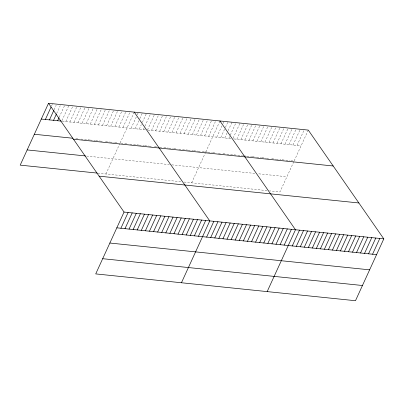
<?xml version="1.0" encoding="UTF-8"?>
<svg xmlns="http://www.w3.org/2000/svg" width="404" height="404" viewBox="0 0 404 404"><rect width="100%" height="100%" fill="white"/><g stroke="black" fill="none" stroke-linecap="round" stroke-linejoin="round"><path stroke-width="0.3" stroke-dasharray="2.02 1.52" d="M51.566 105.959L52.343 104.267M54.101 109.757L56.166 105.252M56.636 113.559L60.246 105.676M59.171 117.357L64.584 105.53M61.964 120.594L68.67 105.954M65.791 121.579L73.008 105.813M69.872 122.003L77.088 106.232M73.952 122.422L81.174 106.656M78.033 122.846L85.254 107.075M82.118 123.265L89.335 107.494M86.198 123.685L93.42 107.918M90.279 124.109L97.5 108.338M94.364 124.528L101.581 108.762M98.445 124.952L105.666 109.181M102.525 125.371L109.747 109.605M106.611 125.79L113.827 110.024M110.691 126.215L117.907 110.444M114.771 126.634L121.993 110.868M118.852 127.058L126.073 111.287M122.937 127.477L130.154 111.711M105.919 173.978L119.801 143.667M134.239 112.13L120.054 143.107L122.973 143.405M131.098 128.321L136.259 117.059M137.289 114.807L138.319 112.549M135.183 128.74L138.789 120.857M139.824 118.604L142.4 112.974M139.264 129.164L141.324 124.659M142.359 122.407L146.485 113.393M143.344 129.583L144.637 126.77M144.895 126.205L150.566 113.817M147.43 130.007L154.131 115.362M151.51 130.426L158.727 114.66M155.591 130.846L162.812 115.079M159.676 131.27L166.892 115.499M163.756 131.689L170.973 115.923M167.837 132.113L175.058 116.342M171.917 132.532L179.139 116.766M176.003 132.956L183.219 117.185M180.083 133.376L187.304 117.604M184.163 133.795L191.385 118.029M188.249 134.219L195.465 118.448M192.329 134.638L199.551 118.872M196.41 135.062L203.631 119.291M200.495 135.481L207.712 119.715M204.576 135.901L211.792 120.134M208.656 136.325L215.877 120.554M191.642 182.825L205.52 152.51M205.777 151.949L219.958 120.978M216.751 137.158L221.912 125.897M222.942 123.644L223.973 121.392M220.766 137.572L225.149 128.002M225.407 127.437L227.987 121.806M224.781 137.986L227.876 131.229M228.134 130.669L232.002 122.22M228.795 138.4L236.017 122.634M233.068 138.254L239.774 123.609M236.825 139.228L244.046 123.462M240.84 139.643L248.061 123.877M244.854 140.062L252.076 124.291M248.869 140.476L256.091 124.705M252.884 140.89L260.1 125.119M256.899 141.304L264.115 125.533M260.913 141.718L268.13 125.947M264.928 142.132L272.144 126.361M268.943 142.546L276.159 126.775M272.958 142.96L280.174 127.189M276.972 143.375L284.189 127.603M280.982 143.789L288.204 128.018M284.997 144.203L292.218 128.432M289.011 144.617L296.233 128.846M293.026 145.031L300.248 129.26M297.041 145.445L304.262 129.679M293.839 161.625L279.957 191.94L269.635 190.875M308.277 130.093L294.097 161.065L291.228 160.772M62.292 121.22L145.677 129.825M148.01 130.068L231.088 138.638M233.956 138.936L301.056 145.859M75.74 138.532L79.234 138.895M80.987 139.072L89.733 139.976M90.314 140.037L94.98 140.516M95.566 140.577L99.647 141.001M100.227 141.062L103.727 141.42M105.479 141.602L109.56 142.021M110.141 142.082L114.226 142.506M114.807 142.561L118.306 142.925M124.72 143.587L128.22 143.95M129.967 144.127L138.718 145.031M139.299 145.092L143.965 145.571M144.546 145.632L148.632 146.056M149.212 146.117L152.712 146.475M154.459 146.657L156.792 146.894M159.711 147.197L163.206 147.561M163.792 147.617L168.458 148.101M169.039 148.162L173.119 148.581M173.705 148.642L177.204 149.005M178.952 149.182L187.698 150.086M188.284 150.147L192.945 150.626M193.531 150.687L197.612 151.111M198.197 151.172L201.111 151.47M202.278 151.591L207.494 152.131M208.07 152.187L212.085 152.601M212.661 152.662L216.1 153.015M218.392 153.252L220.685 153.49M222.983 153.727L225.851 154.025M226.998 154.141L236.744 155.146M237.89 155.267L241.905 155.681M242.481 155.742L244.203 155.919M244.773 155.974L245.92 156.096M247.066 156.212L251.657 156.686M252.227 156.747L256.242 157.161M256.818 157.222L261.403 157.691M261.979 157.752L265.994 158.166M266.569 158.227L270.008 158.58M271.73 158.757L275.745 159.171M276.316 159.232L280.906 159.706M282.053 159.822L285.492 160.176M286.067 160.237L290.082 160.651M86.643 156.065L169.448 164.61M171.781 164.852L254.808 173.417M258.823 173.836L286.921 176.735M97.758 173.139L181.143 181.744M184.062 182.042L267.342 190.637"/><path stroke-width="0.61" d="M48.515 103.283L124.043 212.06L95.723 273.907L355.485 300.717L383.8 238.865L308.277 130.093L48.515 103.283L20.2 165.135L97.172 173.079M45.379 119.473L51.05 107.085M49.46 119.897L53.843 110.322M53.545 120.316L56.378 114.12M57.626 120.735L58.913 117.923M120.902 228.25L128.124 212.479M124.987 228.669L132.204 212.903M129.068 229.093L136.284 213.322M133.148 229.512L140.37 213.746M137.229 229.937L144.45 214.165M141.314 230.356L148.531 214.59M145.395 230.775L152.616 215.009M149.475 231.199L156.696 215.428M153.56 231.618L160.777 215.852M157.641 232.042L164.862 216.271M161.721 232.462L168.943 216.696M165.807 232.881L173.023 217.115M169.887 233.305L177.103 217.534M173.967 233.724L181.189 217.958M178.048 234.148L185.269 218.377M182.133 234.567L189.35 218.801M186.214 234.992L193.435 219.221M190.294 235.411L197.516 219.64M194.38 235.83L201.596 220.064M198.46 236.254L205.681 220.483M181.447 282.755L209.762 220.907L134.239 112.13M206.626 237.097L213.842 221.326M210.706 237.517L217.928 221.751M214.787 237.936L222.008 222.17M218.872 238.36L226.088 222.589M222.952 238.779L230.169 223.013M227.033 239.203L234.254 223.432M231.113 239.623L238.335 223.856M235.199 240.047L242.415 224.276M239.279 240.466L246.501 224.695M243.359 240.885L250.581 225.119M247.445 241.309L254.661 225.538M251.525 241.728L258.747 225.962M255.606 242.153L262.827 226.381M259.691 242.572L266.908 226.806M263.772 242.991L270.988 227.225M267.852 243.415L275.074 227.644M271.932 243.834L279.154 228.068M276.018 244.258L283.234 228.487M280.098 244.678L287.32 228.911M284.179 245.102L291.4 229.331M267.165 291.602L295.481 229.75L219.958 120.978M292.279 245.935L299.495 230.164M296.294 246.349L303.51 230.583M300.308 246.763L307.525 230.997M304.318 247.177L311.54 231.411M308.333 247.591L315.554 231.825M312.348 248.006L319.569 232.239M316.362 248.42L323.584 232.654M320.377 248.834L327.599 233.068M324.392 249.248L331.613 233.482M328.407 249.662L335.628 233.896M332.421 250.076L339.643 234.31M336.436 250.49L343.658 234.724M340.451 250.904L347.672 235.138M344.466 251.318L351.682 235.552M348.48 251.732L355.697 235.966M352.495 252.152L359.712 236.38M356.51 252.566L363.726 236.794M360.525 252.98L367.741 237.209M364.539 253.394L371.756 237.623M368.554 253.808L375.771 238.037M372.564 254.222L379.785 238.451M41.299 119.054L61.125 121.099M34.335 134.259L72.821 138.234M73.442 139.178L333.199 165.988M27.164 149.929L85.476 155.944M99.116 176.164L358.878 202.97M124.043 212.06L383.8 238.865M116.822 227.826L376.579 254.636M109.858 243.036L369.62 269.842M102.687 258.701L362.444 285.507"/></g></svg>
